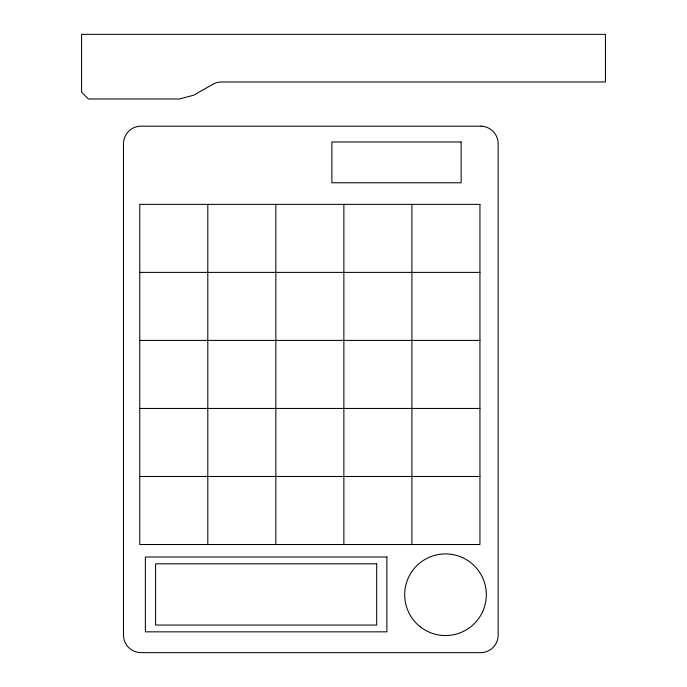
<?xml version="1.0" encoding="UTF-8"?>
<svg xmlns="http://www.w3.org/2000/svg" width="687" height="687" viewBox="0 0 687 687"><rect width="100%" height="100%" fill="white"/><g stroke="black" fill="none" stroke-linecap="round" stroke-linejoin="round"><path stroke-width="1.03" d="M139.77 272.387L479.938 272.387M139.77 340.417L479.938 340.417M139.77 408.456L479.938 408.456M139.77 476.486L479.938 476.486M411.899 204.357L411.899 544.516M343.869 204.357L343.869 544.516M275.839 204.357L275.839 544.516M207.8 204.357L207.8 544.516M212.652 84.407L193.64 95.218L179.419 98.98L88.383 98.98L81.573 92.178L81.573 34.35L605.427 34.35L605.427 81.976L221.042 81.976A17.57 17.57 0 0 0 212.652 84.407M481.132 126.176L140.509 126.176A17.57 17.57 0 0 0 123.497 143.188L123.497 635.638A17.57 17.57 0 0 0 140.509 652.65L481.132 652.65A17.57 17.57 0 0 0 498.144 635.638L498.144 143.188A17.57 17.57 0 0 0 481.132 126.176M461.14 141.977L331.881 141.977L331.881 182.794L461.14 182.794L461.14 141.977M479.938 204.357L139.77 204.357L139.77 544.516L479.938 544.516L479.938 204.357M386.884 557.011L145.369 557.011L145.369 631.842L386.884 631.842L386.884 557.011M376.682 563.812L155.58 563.812L155.58 625.041L376.682 625.041L376.682 563.812M420.289 626.827A40.816 40.816 0 0 0 485.907 600.507A40.816 40.816 0 0 0 430.302 556.839A40.816 40.816 0 0 0 420.289 626.827"/></g></svg>
